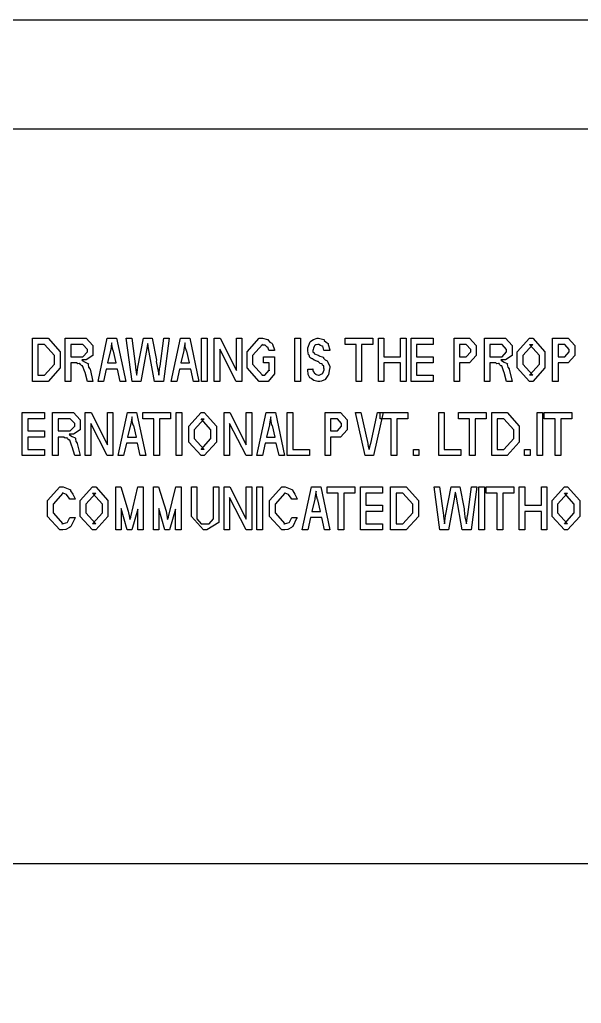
# Model space of a CAD drawing. Extents: x 0 to 23.4, y 0 to 16.5.
# Drawn here: x 20.021 to 21.309, y 14.094 to 16.348 of the extents above; entities that cross this region are included whole.
import ezdxf

# ---------------------------------------------------------------- set-up
doc = ezdxf.new("R2010")
doc.units = 0
doc.layers.get('0').update_dxf_attribs({"linetype": 'CONTINUOUS'})

msp = doc.modelspace()

# ---------------------------------------------------------------- linework, layer by layer
at = {"color": 0}
for points in [[(0.18755, 16.3479), (23.1772, 16.3479), (23.1772, 0.20622), (0.18755, 0.20622), (0.18755, 16.3479)], [(0.43766, 16.0978), (22.9271, 16.0978), (22.9271, 0.45627), (0.43766, 0.45627), (0.43766, 16.0978)], [(20.0504, 15.5192), (20.0504, 15.6179), (20.0768, 15.6179), (20.086, 15.6179), (20.1137, 15.5869), (20.1137, 15.5689), (20.1137, 15.5503), (20.086, 15.5192), (20.0782, 15.5192), (20.0504, 15.5192)], [(20.0629, 15.5333), (20.0775, 15.5333), (20.0783, 15.5333), (20.1011, 15.5587), (20.1011, 15.5692), (20.1011, 15.5785), (20.0783, 15.6039), (20.0772, 15.6039), (20.0629, 15.6039), (20.0629, 15.5333)], [(20.1256, 15.5192), (20.1256, 15.6179), (20.1607, 15.6179), (20.1738, 15.6179), (20.1889, 15.601), (20.1889, 15.5932), (20.1889, 15.5785), (20.1738, 15.5685), (20.1635, 15.5685), (20.1643, 15.5671), (20.1708, 15.5632), (20.1776, 15.5603), (20.1785, 15.5596), (20.1781, 15.5578), (20.179, 15.5518), (20.1821, 15.5479), (20.1824, 15.5468), (20.1889, 15.5192), (20.1764, 15.5192), (20.1708, 15.5394), (20.1701, 15.5408), (20.1651, 15.5544), (20.1646, 15.555), (20.1635, 15.555), (20.1601, 15.5574), (20.159, 15.56), (20.1585, 15.5603), (20.1579, 15.5597), (20.1544, 15.5596), (20.1515, 15.5615), (20.1506, 15.5615), (20.1382, 15.5615), (20.1382, 15.5192), (20.1256, 15.5192)], [(20.1382, 15.5757), (20.1588, 15.5757), (20.1661, 15.5757), (20.1764, 15.5869), (20.1764, 15.59), (20.1764, 15.5925), (20.1661, 15.6039), (20.161, 15.6039), (20.1382, 15.6039), (20.1382, 15.5757)], [(20.2007, 15.5192), (20.2219, 15.6179), (20.2431, 15.6179), (20.2642, 15.5192), (20.2515, 15.5192), (20.2454, 15.5474), (20.2196, 15.5474), (20.2133, 15.5192), (20.2007, 15.5192)], [(20.2225, 15.5615), (20.2424, 15.5615), (20.2364, 15.5881), (20.2353, 15.5889), (20.2331, 15.5972), (20.2326, 15.6064), (20.2324, 15.6078), (20.2319, 15.6058), (20.2297, 15.591), (20.2294, 15.5896), (20.2225, 15.5615)], [(20.2787, 15.5192), (20.2654, 15.6179), (20.2781, 15.6179), (20.2869, 15.5533), (20.2869, 15.5511), (20.2892, 15.5349), (20.2893, 15.5331), (20.2922, 15.5514), (20.305, 15.6179), (20.3244, 15.6179), (20.3344, 15.5678), (20.3343, 15.5643), (20.3367, 15.5493), (20.3397, 15.536), (20.3401, 15.5331), (20.3403, 15.5347), (20.3424, 15.5525), (20.3428, 15.5543), (20.3517, 15.6179), (20.364, 15.6179), (20.3506, 15.5192), (20.3304, 15.5192), (20.3167, 15.5943), (20.3147, 15.606), (20.3143, 15.6047), (20.3128, 15.5951), (20.3125, 15.5943), (20.2989, 15.5192), (20.2787, 15.5192)], [(20.3686, 15.5192), (20.3899, 15.6179), (20.4108, 15.6179), (20.4319, 15.5192), (20.4193, 15.5192), (20.4132, 15.5474), (20.3874, 15.5474), (20.3811, 15.5192), (20.3686, 15.5192)], [(20.3903, 15.5615), (20.4103, 15.5615), (20.4042, 15.5881), (20.4031, 15.5889), (20.4008, 15.5972), (20.4004, 15.6064), (20.4003, 15.6078), (20.3997, 15.6058), (20.3975, 15.591), (20.3972, 15.5896), (20.3903, 15.5615)], [(20.4381, 15.5192), (20.4381, 15.6179), (20.4507, 15.6179), (20.4507, 15.5192), (20.4381, 15.5192)], [(20.4671, 15.5192), (20.4671, 15.6179), (20.4803, 15.6179), (20.5178, 15.5442), (20.5178, 15.6179), (20.5304, 15.6179), (20.5304, 15.5192), (20.5171, 15.5192), (20.4796, 15.5932), (20.4796, 15.5192), (20.4671, 15.5192)], [(20.5801, 15.5615), (20.5801, 15.5757), (20.6056, 15.5757), (20.6056, 15.5368), (20.6056, 15.5361), (20.5904, 15.5192), (20.5771, 15.5192), (20.5701, 15.5192), (20.5422, 15.5503), (20.5422, 15.5681), (20.5422, 15.5869), (20.5701, 15.6179), (20.5774, 15.6179), (20.5779, 15.6178), (20.5894, 15.6153), (20.5904, 15.6147), (20.5908, 15.6132), (20.5949, 15.6093), (20.5993, 15.6065), (20.6, 15.6056), (20.6004, 15.6044), (20.6053, 15.5914), (20.6056, 15.5897), (20.5931, 15.5897), (20.5919, 15.5906), (20.5896, 15.5975), (20.5893, 15.5979), (20.5885, 15.5978), (20.5842, 15.6021), (20.5836, 15.6024), (20.5825, 15.6018), (20.5782, 15.6018), (20.5764, 15.6039), (20.5758, 15.6039), (20.5778, 15.6039), (20.5549, 15.5785), (20.5549, 15.5685), (20.5549, 15.5587), (20.5778, 15.5333), (20.5761, 15.5333), (20.5828, 15.5333), (20.5931, 15.5446), (20.5931, 15.5435), (20.5931, 15.5615), (20.5801, 15.5615)], [(20.6522, 15.5192), (20.6522, 15.6179), (20.6649, 15.6179), (20.6649, 15.5192), (20.6522, 15.5192)], [(20.6813, 15.5474), (20.6937, 15.5474), (20.6931, 15.5468), (20.6929, 15.5429), (20.6957, 15.5401), (20.696, 15.5396), (20.6963, 15.5386), (20.7001, 15.5354), (20.7007, 15.535), (20.7007, 15.5346), (20.7058, 15.5333), (20.7075, 15.5333), (20.7075, 15.5333), (20.7156, 15.5368), (20.7161, 15.5375), (20.716, 15.5378), (20.7192, 15.5457), (20.7192, 15.5483), (20.7183, 15.5489), (20.7181, 15.5543), (20.7179, 15.5549), (20.7174, 15.5547), (20.7153, 15.5565), (20.7147, 15.5593), (20.7144, 15.5596), (20.7139, 15.5592), (20.7099, 15.5603), (20.7053, 15.5644), (20.704, 15.565), (20.7021, 15.5651), (20.6963, 15.5676), (20.6926, 15.5707), (20.6918, 15.5713), (20.6906, 15.5711), (20.686, 15.5739), (20.6844, 15.5789), (20.684, 15.5797), (20.6833, 15.5803), (20.6813, 15.5888), (20.6813, 15.5915), (20.6813, 15.5963), (20.6867, 15.6094), (20.6878, 15.6106), (20.6882, 15.6111), (20.6947, 15.6151), (20.7029, 15.6179), (20.7057, 15.6179), (20.7061, 15.6178), (20.7185, 15.6151), (20.7194, 15.6144), (20.7194, 15.6131), (20.7233, 15.6087), (20.7279, 15.6056), (20.7285, 15.6044), (20.7286, 15.6033), (20.7319, 15.5911), (20.7319, 15.5897), (20.7192, 15.5897), (20.7182, 15.5908), (20.7158, 15.5999), (20.7153, 15.6004), (20.7143, 15.6), (20.7106, 15.6015), (20.7072, 15.6039), (20.7061, 15.6039), (20.7044, 15.6037), (20.6996, 15.6028), (20.6976, 15.601), (20.6971, 15.6004), (20.6964, 15.599), (20.6943, 15.595), (20.6937, 15.5925), (20.6937, 15.5917), (20.6931, 15.591), (20.6928, 15.5868), (20.696, 15.5842), (20.6964, 15.5836), (20.6967, 15.5825), (20.7053, 15.5789), (20.7067, 15.5785), (20.7069, 15.5778), (20.7168, 15.5742), (20.7172, 15.5739), (20.7172, 15.5725), (20.721, 15.5686), (20.7261, 15.5658), (20.7269, 15.5647), (20.7275, 15.5635), (20.7319, 15.5531), (20.7319, 15.5496), (20.7313, 15.5479), (20.7293, 15.535), (20.7287, 15.5338), (20.7276, 15.5325), (20.7211, 15.5236), (20.7203, 15.5229), (20.7185, 15.5221), (20.7129, 15.5197), (20.7089, 15.5192), (20.7075, 15.5192), (20.7043, 15.5192), (20.6951, 15.5211), (20.6896, 15.5256), (20.6883, 15.5268), (20.6865, 15.5275), (20.6822, 15.5349), (20.6813, 15.5453), (20.6813, 15.5474)], [(20.7922, 15.5192), (20.7922, 15.6039), (20.7671, 15.6039), (20.7671, 15.6179), (20.8304, 15.6179), (20.8304, 15.6039), (20.805, 15.6039), (20.805, 15.5192), (20.7922, 15.5192)], [(20.8433, 15.5192), (20.8433, 15.6179), (20.856, 15.6179), (20.856, 15.5757), (20.8942, 15.5757), (20.8942, 15.6179), (20.9067, 15.6179), (20.9067, 15.5192), (20.8942, 15.5192), (20.8942, 15.5615), (20.856, 15.5615), (20.856, 15.5192), (20.8433, 15.5192)], [(20.9185, 15.5192), (20.9185, 15.6179), (20.9693, 15.6179), (20.9693, 15.6039), (20.9311, 15.6039), (20.9311, 15.5757), (20.9693, 15.5757), (20.9693, 15.5615), (20.9311, 15.5615), (20.9311, 15.5333), (20.9693, 15.5333), (20.9693, 15.5192), (20.9185, 15.5192)], [(21.0169, 15.5192), (21.0169, 15.6179), (21.0419, 15.6179), (21.0526, 15.6179), (21.0678, 15.601), (21.0678, 15.5906), (21.0678, 15.5785), (21.0526, 15.5615), (21.0451, 15.5615), (21.0296, 15.5615), (21.0296, 15.5192), (21.0169, 15.5192)], [(21.0296, 15.5757), (21.0431, 15.5757), (21.045, 15.5757), (21.055, 15.5869), (21.055, 15.59), (21.055, 15.5925), (21.045, 15.6039), (21.0428, 15.6039), (21.0296, 15.6039), (21.0296, 15.5757)], [(21.0865, 15.5192), (21.0865, 15.6179), (21.1217, 15.6179), (21.1347, 15.6179), (21.1499, 15.601), (21.1499, 15.5932), (21.1499, 15.5785), (21.1347, 15.5685), (21.1244, 15.5685), (21.1253, 15.5671), (21.1318, 15.5632), (21.1386, 15.5603), (21.1394, 15.5596), (21.1389, 15.5578), (21.14, 15.5518), (21.1431, 15.5479), (21.1433, 15.5468), (21.1499, 15.5192), (21.1372, 15.5192), (21.1318, 15.5394), (21.131, 15.5408), (21.1261, 15.5544), (21.1256, 15.555), (21.1244, 15.555), (21.121, 15.5574), (21.12, 15.56), (21.1194, 15.5603), (21.1189, 15.5597), (21.1153, 15.5596), (21.1124, 15.5615), (21.1114, 15.5615), (21.099, 15.5615), (21.099, 15.5192), (21.0865, 15.5192)], [(21.099, 15.5757), (21.1197, 15.5757), (21.1271, 15.5757), (21.1372, 15.5869), (21.1372, 15.59), (21.1372, 15.5925), (21.1271, 15.6039), (21.1218, 15.6039), (21.099, 15.6039), (21.099, 15.5757)], [(21.1617, 15.5672), (21.1617, 15.5869), (21.1897, 15.6179), (21.1933, 15.6179), (21.1972, 15.6179), (21.225, 15.5869), (21.225, 15.5685), (21.225, 15.5503), (21.1972, 15.5192), (21.1933, 15.5192), (21.1897, 15.5192), (21.1617, 15.5503), (21.1617, 15.5672)], [(21.1743, 15.5672), (21.1743, 15.5587), (21.1972, 15.5333), (21.1933, 15.5333), (21.1897, 15.5333), (21.2125, 15.5587), (21.2125, 15.5687), (21.2125, 15.5785), (21.1897, 15.6039), (21.1933, 15.6039), (21.1972, 15.6039), (21.1743, 15.5785), (21.1743, 15.5672)], [(21.2428, 15.5192), (21.2428, 15.6179), (21.2676, 15.6179), (21.2783, 15.6179), (21.2935, 15.601), (21.2935, 15.5906), (21.2935, 15.5785), (21.2783, 15.5615), (21.271, 15.5615), (21.2553, 15.5615), (21.2553, 15.5192), (21.2428, 15.5192)], [(21.2553, 15.5757), (21.2687, 15.5757), (21.2707, 15.5757), (21.2807, 15.5869), (21.2807, 15.59), (21.2807, 15.5925), (21.2707, 15.6039), (21.2686, 15.6039), (21.2553, 15.6039), (21.2553, 15.5757)], [(20.0269, 15.349), (20.0269, 15.4476), (20.0776, 15.4476), (20.0776, 15.4336), (20.0394, 15.4336), (20.0394, 15.4054), (20.0776, 15.4054), (20.0776, 15.3913), (20.0394, 15.3913), (20.0394, 15.3631), (20.0776, 15.3631), (20.0776, 15.349), (20.0269, 15.349)], [(20.0964, 15.349), (20.0964, 15.4476), (20.1315, 15.4476), (20.1446, 15.4476), (20.1597, 15.4308), (20.1597, 15.4229), (20.1597, 15.4082), (20.1446, 15.3982), (20.1343, 15.3982), (20.1351, 15.3968), (20.1417, 15.3929), (20.1485, 15.3901), (20.1493, 15.3893), (20.1487, 15.3876), (20.1499, 15.3817), (20.1529, 15.3778), (20.1532, 15.3765), (20.1597, 15.349), (20.1471, 15.349), (20.1417, 15.3692), (20.1408, 15.3706), (20.136, 15.3842), (20.1354, 15.3847), (20.1343, 15.3847), (20.131, 15.3871), (20.1299, 15.3897), (20.1293, 15.39), (20.1288, 15.3894), (20.1253, 15.3893), (20.1222, 15.3913), (20.1212, 15.3913), (20.1089, 15.3913), (20.1089, 15.349), (20.0964, 15.349)], [(20.1715, 15.349), (20.1715, 15.4476), (20.1847, 15.4476), (20.2224, 15.3739), (20.2224, 15.4476), (20.2349, 15.4476), (20.2349, 15.349), (20.2217, 15.349), (20.1842, 15.4229), (20.1842, 15.349), (20.1715, 15.349)], [(20.2468, 15.349), (20.2681, 15.4476), (20.289, 15.4476), (20.3101, 15.349), (20.2975, 15.349), (20.2912, 15.3772), (20.2657, 15.3772), (20.2593, 15.349), (20.2468, 15.349)], [(20.3288, 15.349), (20.3288, 15.4336), (20.3036, 15.4336), (20.3036, 15.4476), (20.3669, 15.4476), (20.3669, 15.4336), (20.3415, 15.4336), (20.3415, 15.349), (20.3288, 15.349)], [(20.3799, 15.349), (20.3799, 15.4476), (20.3924, 15.4476), (20.3924, 15.349), (20.3799, 15.349)], [(20.4088, 15.3969), (20.4088, 15.4167), (20.4368, 15.4476), (20.4404, 15.4476), (20.4442, 15.4476), (20.4721, 15.4167), (20.4721, 15.3982), (20.4721, 15.38), (20.4442, 15.349), (20.4404, 15.349), (20.4368, 15.349), (20.4088, 15.38), (20.4088, 15.3969)], [(20.4899, 15.349), (20.4899, 15.4476), (20.5031, 15.4476), (20.5406, 15.3739), (20.5406, 15.4476), (20.5532, 15.4476), (20.5532, 15.349), (20.54, 15.349), (20.5024, 15.4229), (20.5024, 15.349), (20.4899, 15.349)], [(20.565, 15.349), (20.5862, 15.4476), (20.6074, 15.4476), (20.6283, 15.349), (20.6158, 15.349), (20.6094, 15.3772), (20.5839, 15.3772), (20.5776, 15.349), (20.565, 15.349)], [(20.6344, 15.349), (20.6344, 15.4476), (20.6471, 15.4476), (20.6471, 15.3631), (20.6853, 15.3631), (20.6853, 15.349), (20.6344, 15.349)], [(20.7213, 15.349), (20.7213, 15.4476), (20.7462, 15.4476), (20.7567, 15.4476), (20.7721, 15.4308), (20.7721, 15.4204), (20.7721, 15.4082), (20.7567, 15.3913), (20.7494, 15.3913), (20.7339, 15.3913), (20.7339, 15.349), (20.7213, 15.349)], [(20.8128, 15.349), (20.7907, 15.4476), (20.8033, 15.4476), (20.8193, 15.3765), (20.8194, 15.3742), (20.8208, 15.3672), (20.8222, 15.3639), (20.8224, 15.3631), (20.8222, 15.3639), (20.8253, 15.3751), (20.8257, 15.3765), (20.8415, 15.4476), (20.854, 15.4476), (20.8319, 15.349), (20.8128, 15.349)], [(20.8728, 15.349), (20.8728, 15.4336), (20.8475, 15.4336), (20.8475, 15.4476), (20.911, 15.4476), (20.911, 15.4336), (20.8856, 15.4336), (20.8856, 15.349), (20.8728, 15.349)], [(20.9817, 15.349), (20.9817, 15.4476), (20.9942, 15.4476), (20.9942, 15.3631), (21.0324, 15.3631), (21.0324, 15.349), (20.9817, 15.349)], [(21.0521, 15.349), (21.0521, 15.4336), (21.0269, 15.4336), (21.0269, 15.4476), (21.0903, 15.4476), (21.0903, 15.4336), (21.0649, 15.4336), (21.0649, 15.349), (21.0521, 15.349)], [(21.1032, 15.349), (21.1032, 15.4476), (21.1296, 15.4476), (21.1385, 15.4476), (21.1665, 15.4167), (21.1665, 15.3986), (21.1665, 15.38), (21.1385, 15.349), (21.131, 15.349), (21.1032, 15.349)], [(21.2072, 15.349), (21.2072, 15.4476), (21.2199, 15.4476), (21.2199, 15.349), (21.2072, 15.349)], [(21.2488, 15.349), (21.2488, 15.4336), (21.2236, 15.4336), (21.2236, 15.4476), (21.2869, 15.4476), (21.2869, 15.4336), (21.2615, 15.4336), (21.2615, 15.349), (21.2488, 15.349)], [(20.1089, 15.4054), (20.1296, 15.4054), (20.1369, 15.4054), (20.1471, 15.4167), (20.1471, 15.4197), (20.1471, 15.4224), (20.1369, 15.4336), (20.1317, 15.4336), (20.1089, 15.4336), (20.1089, 15.4054)], [(20.2685, 15.3913), (20.2885, 15.3913), (20.2824, 15.4178), (20.2813, 15.4186), (20.279, 15.4271), (20.2786, 15.4363), (20.2785, 15.4375), (20.2779, 15.4356), (20.2757, 15.4208), (20.2754, 15.4193), (20.2685, 15.3913)], [(20.4214, 15.3969), (20.4214, 15.3885), (20.4442, 15.3631), (20.4404, 15.3631), (20.4368, 15.3631), (20.4596, 15.3885), (20.4596, 15.3985), (20.4596, 15.4082), (20.4368, 15.4336), (20.4404, 15.4336), (20.4442, 15.4336), (20.4214, 15.4082), (20.4214, 15.3969)], [(20.5867, 15.3913), (20.6067, 15.3913), (20.6006, 15.4178), (20.5994, 15.4186), (20.5974, 15.4271), (20.5969, 15.4363), (20.5967, 15.4375), (20.5961, 15.4356), (20.594, 15.4208), (20.5936, 15.4193), (20.5867, 15.3913)], [(20.7339, 15.4054), (20.7472, 15.4054), (20.7493, 15.4054), (20.7592, 15.4167), (20.7592, 15.4197), (20.7592, 15.4224), (20.7493, 15.4336), (20.7471, 15.4336), (20.7339, 15.4336), (20.7339, 15.4054)], [(21.1157, 15.3631), (21.1303, 15.3631), (21.1311, 15.3631), (21.1539, 15.3885), (21.1539, 15.3989), (21.1539, 15.4082), (21.1311, 15.4336), (21.13, 15.4336), (21.1157, 15.4336), (21.1157, 15.3631)], [(20.9238, 15.349), (20.9238, 15.3631), (20.9364, 15.3631), (20.9364, 15.349), (20.9238, 15.349)], [(21.1783, 15.349), (21.1783, 15.3631), (21.191, 15.3631), (21.191, 15.349), (21.1783, 15.349)], [(20.1357, 15.2069), (20.1482, 15.2069), (20.1471, 15.2046), (20.1385, 15.1868), (20.1372, 15.1857), (20.1349, 15.1839), (20.1271, 15.1796), (20.1201, 15.1788), (20.1178, 15.1788), (20.1129, 15.1788), (20.0849, 15.2097), (20.0849, 15.2286), (20.0849, 15.2464), (20.1129, 15.2775), (20.1193, 15.2775), (20.1206, 15.2774), (20.1363, 15.2715), (20.1376, 15.2703), (20.1379, 15.2685), (20.1428, 15.2604), (20.1478, 15.2515), (20.1482, 15.2493), (20.1357, 15.2493), (20.1342, 15.2515), (20.1282, 15.2597), (20.121, 15.2633), (20.1188, 15.2633), (20.1203, 15.2633), (20.0975, 15.2379), (20.0975, 15.2286), (20.0975, 15.2182), (20.1203, 15.1928), (20.1176, 15.1928), (20.1188, 15.1928), (20.1301, 15.1957), (20.1307, 15.1963), (20.1308, 15.1965), (20.1353, 15.2057), (20.1357, 15.2069)], [(20.16, 15.2267), (20.16, 15.2464), (20.1881, 15.2775), (20.1917, 15.2775), (20.1954, 15.2775), (20.2235, 15.2464), (20.2235, 15.2279), (20.2235, 15.2097), (20.1954, 15.1788), (20.1917, 15.1788), (20.1881, 15.1788), (20.16, 15.2097), (20.16, 15.2267)], [(20.1726, 15.2267), (20.1726, 15.2182), (20.1954, 15.1928), (20.1917, 15.1928), (20.1881, 15.1928), (20.2108, 15.2182), (20.2108, 15.2282), (20.2108, 15.2379), (20.1881, 15.2633), (20.1917, 15.2633), (20.1954, 15.2633), (20.1726, 15.2379), (20.1726, 15.2267)], [(20.2411, 15.1788), (20.2411, 15.2775), (20.2528, 15.2775), (20.2701, 15.2215), (20.2728, 15.2069), (20.2726, 15.206), (20.2735, 15.2029), (20.2756, 15.2072), (20.2758, 15.2086), (20.2922, 15.2775), (20.3044, 15.2775), (20.3044, 15.1788), (20.2918, 15.1788), (20.2918, 15.2264), (20.2779, 15.1788), (20.2674, 15.1788), (20.2536, 15.2278), (20.2536, 15.1788), (20.2411, 15.1788)], [(20.3278, 15.1788), (20.3278, 15.2775), (20.3396, 15.2775), (20.3569, 15.2215), (20.3594, 15.2069), (20.3594, 15.206), (20.3603, 15.2029), (20.3622, 15.2072), (20.3625, 15.2086), (20.379, 15.2775), (20.3911, 15.2775), (20.3911, 15.1788), (20.3786, 15.1788), (20.3786, 15.2264), (20.3647, 15.1788), (20.354, 15.1788), (20.3404, 15.2278), (20.3404, 15.1788), (20.3278, 15.1788)], [(20.4653, 15.2775), (20.4779, 15.2775), (20.4779, 15.2215), (20.4779, 15.2097), (20.4779, 15.1957), (20.4499, 15.1788), (20.4464, 15.1788), (20.4425, 15.1788), (20.4146, 15.2097), (20.4146, 15.2215), (20.4146, 15.2775), (20.4271, 15.2775), (20.4271, 15.2229), (20.4271, 15.2182), (20.4271, 15.2042), (20.4374, 15.1928), (20.4456, 15.1928), (20.4551, 15.1928), (20.4653, 15.2042), (20.4653, 15.2229), (20.4653, 15.2775)], [(20.4897, 15.1788), (20.4897, 15.2775), (20.5029, 15.2775), (20.5406, 15.2036), (20.5406, 15.2775), (20.5531, 15.2775), (20.5531, 15.1788), (20.5399, 15.1788), (20.5024, 15.2528), (20.5024, 15.1788), (20.4897, 15.1788)], [(20.565, 15.1788), (20.565, 15.2775), (20.5775, 15.2775), (20.5775, 15.1788), (20.565, 15.1788)], [(20.6446, 15.2069), (20.6572, 15.2069), (20.656, 15.2046), (20.6475, 15.1868), (20.6461, 15.1857), (20.6439, 15.1839), (20.6361, 15.1796), (20.6292, 15.1788), (20.6268, 15.1788), (20.6218, 15.1788), (20.5939, 15.2097), (20.5939, 15.2286), (20.5939, 15.2464), (20.6218, 15.2775), (20.6283, 15.2775), (20.6296, 15.2774), (20.6453, 15.2715), (20.6465, 15.2703), (20.6469, 15.2685), (20.6518, 15.2604), (20.6568, 15.2515), (20.6572, 15.2493), (20.6446, 15.2493), (20.6432, 15.2515), (20.6372, 15.2597), (20.63, 15.2633), (20.6278, 15.2633), (20.6292, 15.2633), (20.6064, 15.2379), (20.6064, 15.2286), (20.6064, 15.2182), (20.6292, 15.1928), (20.6267, 15.1928), (20.6278, 15.1928), (20.6392, 15.1957), (20.6396, 15.1963), (20.6399, 15.1965), (20.6443, 15.2057), (20.6446, 15.2069)], [(20.669, 15.1788), (20.6903, 15.2775), (20.7114, 15.2775), (20.7324, 15.1788), (20.7199, 15.1788), (20.7136, 15.2069), (20.6879, 15.2069), (20.6817, 15.1788), (20.669, 15.1788)], [(20.6907, 15.221), (20.7107, 15.221), (20.7046, 15.2475), (20.7036, 15.2485), (20.7014, 15.2568), (20.701, 15.266), (20.7007, 15.2672), (20.7001, 15.2653), (20.6978, 15.2506), (20.6975, 15.249), (20.6907, 15.221)], [(20.7511, 15.1788), (20.7511, 15.2633), (20.726, 15.2633), (20.726, 15.2775), (20.7893, 15.2775), (20.7893, 15.2633), (20.7639, 15.2633), (20.7639, 15.1788), (20.7511, 15.1788)], [(20.8021, 15.1788), (20.8021, 15.2775), (20.8529, 15.2775), (20.8529, 15.2633), (20.8147, 15.2633), (20.8147, 15.2351), (20.8529, 15.2351), (20.8529, 15.221), (20.8147, 15.221), (20.8147, 15.1928), (20.8529, 15.1928), (20.8529, 15.1788), (20.8021, 15.1788)], [(20.8715, 15.1788), (20.8715, 15.2775), (20.8981, 15.2775), (20.9069, 15.2775), (20.935, 15.2464), (20.935, 15.2285), (20.935, 15.2097), (20.9069, 15.1788), (20.8993, 15.1788), (20.8715, 15.1788)], [(20.8842, 15.1928), (20.8987, 15.1928), (20.8996, 15.1928), (20.9224, 15.2182), (20.9224, 15.2286), (20.9224, 15.2379), (20.8996, 15.2633), (20.8985, 15.2633), (20.8842, 15.2633), (20.8842, 15.1928)], [(20.9842, 15.1788), (20.971, 15.2775), (20.9835, 15.2775), (20.9924, 15.2128), (20.9924, 15.2106), (20.9946, 15.1943), (20.9949, 15.1926), (20.9976, 15.2108), (21.0104, 15.2775), (21.03, 15.2775), (21.04, 15.2274), (21.0399, 15.2237), (21.0419, 15.2088), (21.045, 15.1954), (21.0454, 15.1926), (21.0456, 15.1942), (21.0479, 15.2119), (21.0482, 15.2139), (21.0568, 15.2775), (21.0694, 15.2775), (21.056, 15.1788), (21.0358, 15.1788), (21.0221, 15.2538), (21.0201, 15.2656), (21.0197, 15.2642), (21.0182, 15.2547), (21.0181, 15.2538), (21.0042, 15.1788), (20.9842, 15.1788)], [(21.074, 15.1788), (21.074, 15.2775), (21.0865, 15.2775), (21.0865, 15.1788), (21.074, 15.1788)], [(21.1156, 15.1788), (21.1156, 15.2633), (21.0903, 15.2633), (21.0903, 15.2775), (21.1537, 15.2775), (21.1537, 15.2633), (21.1283, 15.2633), (21.1283, 15.1788), (21.1156, 15.1788)], [(21.1665, 15.1788), (21.1665, 15.2775), (21.1792, 15.2775), (21.1792, 15.2351), (21.2174, 15.2351), (21.2174, 15.2775), (21.2299, 15.2775), (21.2299, 15.1788), (21.2174, 15.1788), (21.2174, 15.221), (21.1792, 15.221), (21.1792, 15.1788), (21.1665, 15.1788)], [(21.2418, 15.2267), (21.2418, 15.2464), (21.2697, 15.2775), (21.2735, 15.2775), (21.2771, 15.2775), (21.3051, 15.2464), (21.3051, 15.2279), (21.3051, 15.2097), (21.2771, 15.1788), (21.2735, 15.1788), (21.2697, 15.1788), (21.2418, 15.2097), (21.2418, 15.2267)], [(21.2543, 15.2267), (21.2543, 15.2182), (21.2771, 15.1928), (21.2735, 15.1928), (21.2697, 15.1928), (21.2925, 15.2182), (21.2925, 15.2282), (21.2925, 15.2379), (21.2697, 15.2633), (21.2735, 15.2633), (21.2771, 15.2633), (21.2543, 15.2379), (21.2543, 15.2267)]]:
    msp.add_lwpolyline(points, close=True, dxfattribs=at)
msp.add_lwpolyline([(19.0161, 14.4142), (22.9271, 14.4142)], dxfattribs=at)

doc.saveas('drawing.dxf')
